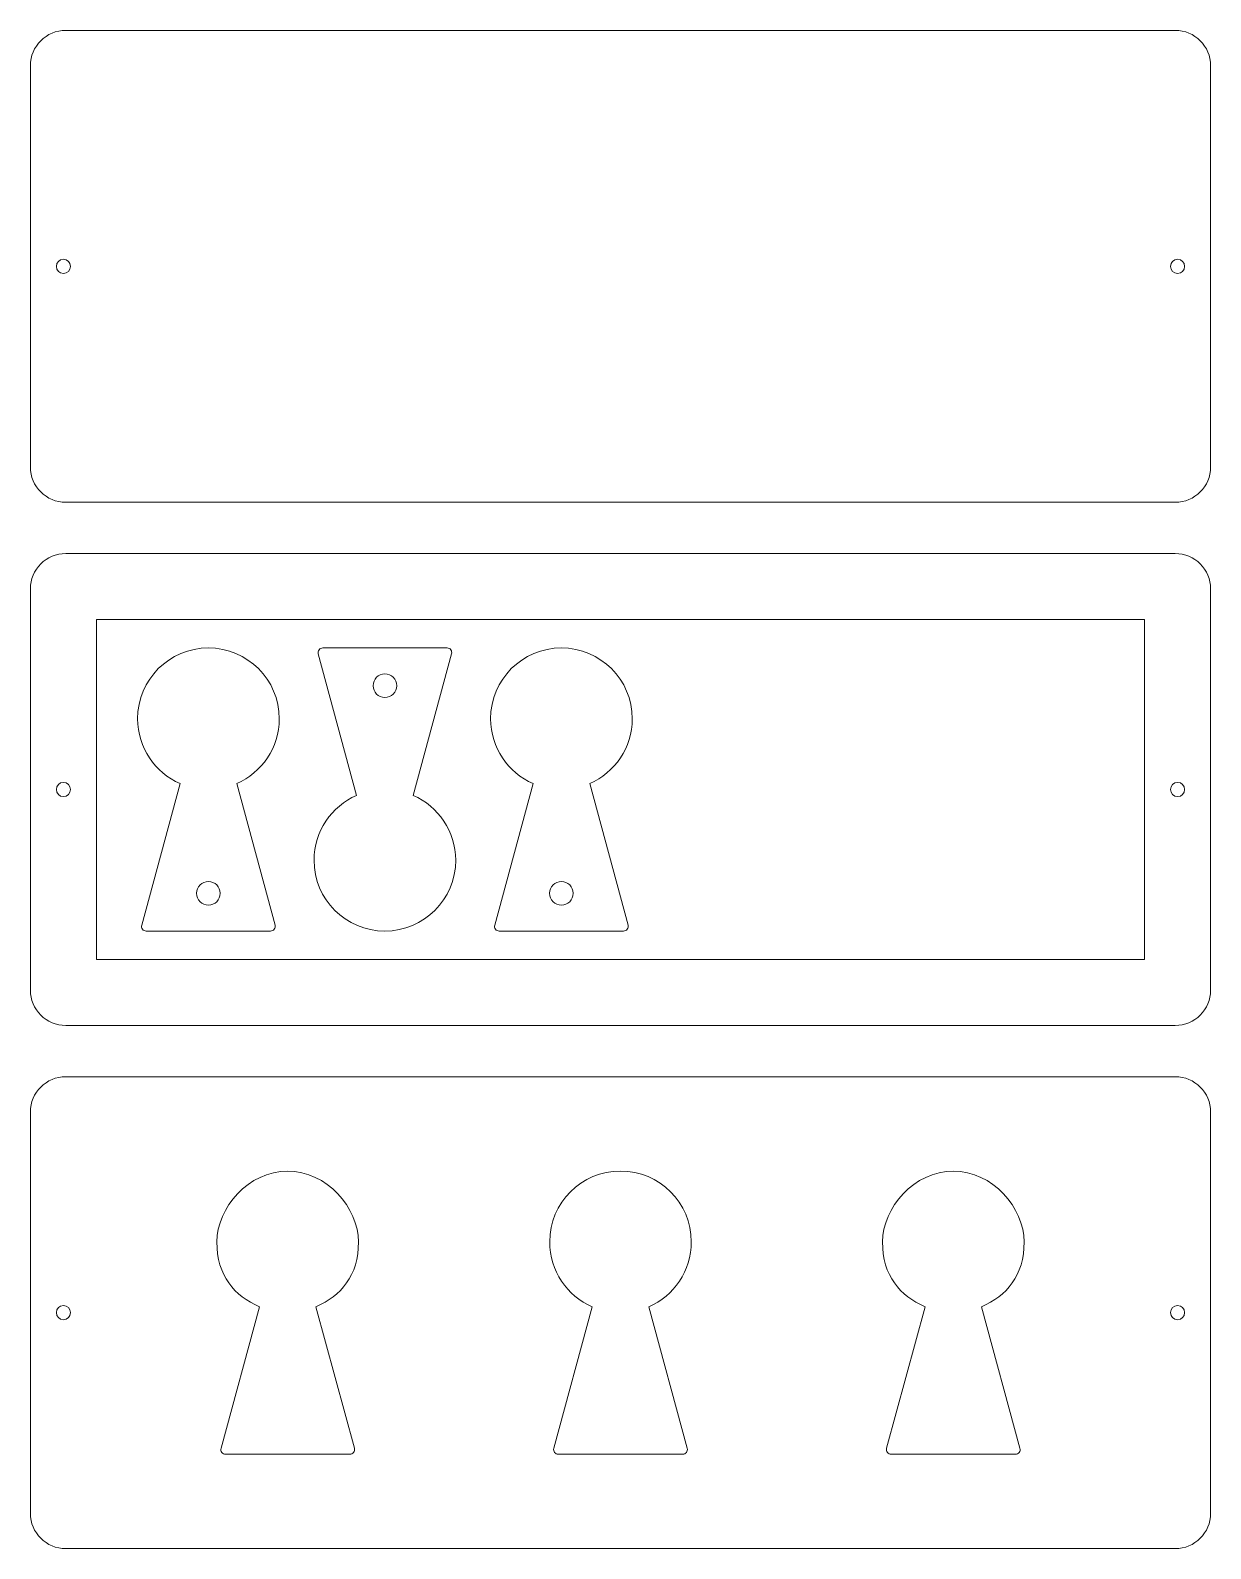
# Model space of a CAD drawing. Header units: centimetres. Extents: x -23.9 to 1.1, y -16.1 to 16.1.
import ezdxf

# ---------------------------------------------------------------- set-up
doc = ezdxf.new("R2010")
doc.units = ezdxf.units.CM
doc.header["$MEASUREMENT"] = 0
doc.layers.add('layer 1', color=7, linetype='Continuous')

msp = doc.modelspace()

# ---------------------------------------------------------------- linework, layer by layer
at = {"layer": 'layer 1', "color": 242, "lineweight": 9}
for points, knots in [([(-23.18574, 16.08463), (-23.18574, 16.08463), (0.31426, 16.08463), (0.31426, 16.08463), (0.31426, 16.08463), (0.72676, 16.08463), (1.06426, 15.74713), (1.06426, 15.33463), (1.06426, 15.33463), (1.06426, 15.33463), (1.06426, 6.83463), (1.06426, 6.83463), (1.06426, 6.83463), (1.06426, 6.42213), (0.72676, 6.08463), (0.31426, 6.08463), (0.31426, 6.08463), (0.31426, 6.08463), (-23.18574, 6.08463), (-23.18574, 6.08463), (-23.18574, 6.08463), (-23.59824, 6.08463), (-23.93574, 6.42213), (-23.93574, 6.83463), (-23.93574, 6.83463), (-23.93574, 6.83463), (-23.93574, 15.33463), (-23.93574, 15.33463), (-23.93574, 15.33463), (-23.93574, 15.74713), (-23.59824, 16.08463), (-23.18574, 16.08463)], [0, 0, 0, 0, 0.11111111, 0.11111111, 0.11111111, 0.11111111, 0.22222222, 0.22222222, 0.22222222, 0.22222222, 0.33333333, 0.33333333, 0.33333333, 0.33333333, 0.44444444, 0.44444444, 0.44444444, 0.44444444, 0.55555556, 0.55555556, 0.55555556, 0.55555556, 0.66666667, 0.66666667, 0.66666667, 0.66666667, 0.77777778, 0.77777778, 0.77777778, 0.77777778, 1, 1, 1, 1]), ([(-23.23574, 11.23463), (-23.15291, 11.23463), (-23.08574, 11.16746), (-23.08574, 11.08463), (-23.08574, 11.08463), (-23.08574, 11.0018), (-23.15291, 10.93463), (-23.23574, 10.93463), (-23.23574, 10.93463), (-23.31857, 10.93463), (-23.38574, 11.0018), (-23.38574, 11.08463), (-23.38574, 11.08463), (-23.38574, 11.16746), (-23.31857, 11.23463), (-23.23574, 11.23463)], [0, 0, 0, 0, 0.2, 0.2, 0.2, 0.2, 0.4, 0.4, 0.4, 0.4, 0.6, 0.6, 0.6, 0.6, 1, 1, 1, 1]), ([(0.36426, 11.23463), (0.44709, 11.23463), (0.51426, 11.16746), (0.51426, 11.08463), (0.51426, 11.08463), (0.51426, 11.0018), (0.44709, 10.93463), (0.36426, 10.93463), (0.36426, 10.93463), (0.28143, 10.93463), (0.21426, 11.0018), (0.21426, 11.08463), (0.21426, 11.08463), (0.21426, 11.16746), (0.28143, 11.23463), (0.36426, 11.23463)], [0, 0, 0, 0, 0.2, 0.2, 0.2, 0.2, 0.4, 0.4, 0.4, 0.4, 0.6, 0.6, 0.6, 0.6, 1, 1, 1, 1]), ([(-23.18574, 5), (-23.18574, 5), (0.31426, 5), (0.31426, 5), (0.31426, 5), (0.72676, 5), (1.06426, 4.6625), (1.06426, 4.25), (1.06426, 4.25), (1.06426, 4.25), (1.06426, -4.25), (1.06426, -4.25), (1.06426, -4.25), (1.06426, -4.6625), (0.72676, -5), (0.31426, -5), (0.31426, -5), (0.31426, -5), (-23.18574, -5), (-23.18574, -5), (-23.18574, -5), (-23.59824, -5), (-23.93574, -4.6625), (-23.93574, -4.25), (-23.93574, -4.25), (-23.93574, -4.25), (-23.93574, 4.25), (-23.93574, 4.25), (-23.93574, 4.25), (-23.93574, 4.6625), (-23.59824, 5), (-23.18574, 5)], [0, 0, 0, 0, 0.11111111, 0.11111111, 0.11111111, 0.11111111, 0.22222222, 0.22222222, 0.22222222, 0.22222222, 0.33333333, 0.33333333, 0.33333333, 0.33333333, 0.44444444, 0.44444444, 0.44444444, 0.44444444, 0.55555556, 0.55555556, 0.55555556, 0.55555556, 0.66666667, 0.66666667, 0.66666667, 0.66666667, 0.77777778, 0.77777778, 0.77777778, 0.77777778, 1, 1, 1, 1]), ([(-22.53574, 3.6), (-22.53574, 3.6), (-22.53574, -3.6), (-22.53574, -3.6), (-22.53574, -3.6), (-22.53574, -3.6), (-0.33574, -3.6), (-0.33574, -3.6), (-0.33574, -3.6), (-0.33574, -3.6), (-0.33574, 3.6), (-0.33574, 3.6), (-0.33574, 3.6), (-0.33574, 3.6), (-22.53574, 3.6), (-22.53574, 3.6)], [0, 0, 0, 0, 0.2, 0.2, 0.2, 0.2, 0.4, 0.4, 0.4, 0.4, 0.6, 0.6, 0.6, 0.6, 1, 1, 1, 1]), ([(-20.16473, 3), (-19.33645, 3), (-18.66473, 2.32828), (-18.66473, 1.5), (-18.66473, 1.5), (-18.66473, 0.88501), (-19.03511, 0.35642), (-19.56487, 0.12493), (-19.56487, 0.12493), (-19.56487, 0.12493), (-18.75247, -2.87385), (-18.75247, -2.87385), (-18.75247, -2.87385), (-18.74406, -2.90491), (-18.75002, -2.93521), (-18.76958, -2.96077), (-18.76958, -2.96077), (-18.78913, -2.98632), (-18.81682, -3), (-18.849, -3), (-18.849, -3), (-18.849, -3), (-21.48046, -3), (-21.48046, -3), (-21.48046, -3), (-21.51264, -3), (-21.54033, -2.98632), (-21.55988, -2.96077), (-21.55988, -2.96077), (-21.57944, -2.93521), (-21.5854, -2.90491), (-21.57699, -2.87385), (-21.57699, -2.87385), (-21.57699, -2.87385), (-20.76459, 0.12493), (-20.76459, 0.12493), (-20.76459, 0.12493), (-21.29435, 0.35642), (-21.66473, 0.88501), (-21.66473, 1.5), (-21.66473, 1.5), (-21.66473, 2.32828), (-20.99301, 3), (-20.16473, 3)], [0, 0, 0, 0, 0.08333333, 0.08333333, 0.08333333, 0.08333333, 0.16666667, 0.16666667, 0.16666667, 0.16666667, 0.25, 0.25, 0.25, 0.25, 0.33333333, 0.33333333, 0.33333333, 0.33333333, 0.41666667, 0.41666667, 0.41666667, 0.41666667, 0.5, 0.5, 0.5, 0.5, 0.58333333, 0.58333333, 0.58333333, 0.58333333, 0.66666667, 0.66666667, 0.66666667, 0.66666667, 0.75, 0.75, 0.75, 0.75, 0.83333333, 0.83333333, 0.83333333, 0.83333333, 1, 1, 1, 1]), ([(-16.42616, -3), (-15.59788, -3), (-14.92616, -2.32828), (-14.92616, -1.5), (-14.92616, -1.5), (-14.92616, -0.88501), (-15.29654, -0.35642), (-15.8263, -0.12493), (-15.8263, -0.12493), (-15.8263, -0.12493), (-15.0139, 2.87385), (-15.0139, 2.87385), (-15.0139, 2.87385), (-15.00549, 2.90491), (-15.01145, 2.93521), (-15.03101, 2.96077), (-15.03101, 2.96077), (-15.05056, 2.98632), (-15.07825, 3), (-15.11043, 3), (-15.11043, 3), (-15.11043, 3), (-17.74189, 3), (-17.74189, 3), (-17.74189, 3), (-17.77407, 3), (-17.80176, 2.98632), (-17.82131, 2.96077), (-17.82131, 2.96077), (-17.84087, 2.93521), (-17.84683, 2.90491), (-17.83842, 2.87385), (-17.83842, 2.87385), (-17.83842, 2.87385), (-17.02602, -0.12493), (-17.02602, -0.12493), (-17.02602, -0.12493), (-17.55578, -0.35642), (-17.92616, -0.88501), (-17.92616, -1.5), (-17.92616, -1.5), (-17.92616, -2.32828), (-17.25444, -3), (-16.42616, -3)], [0, 0, 0, 0, 0.08333333, 0.08333333, 0.08333333, 0.08333333, 0.16666667, 0.16666667, 0.16666667, 0.16666667, 0.25, 0.25, 0.25, 0.25, 0.33333333, 0.33333333, 0.33333333, 0.33333333, 0.41666667, 0.41666667, 0.41666667, 0.41666667, 0.5, 0.5, 0.5, 0.5, 0.58333333, 0.58333333, 0.58333333, 0.58333333, 0.66666667, 0.66666667, 0.66666667, 0.66666667, 0.75, 0.75, 0.75, 0.75, 0.83333333, 0.83333333, 0.83333333, 0.83333333, 1, 1, 1, 1]), ([(-12.68758, 3), (-11.8593, 3), (-11.18758, 2.32828), (-11.18758, 1.5), (-11.18758, 1.5), (-11.18758, 0.88501), (-11.55796, 0.35642), (-12.08772, 0.12493), (-12.08772, 0.12493), (-12.08772, 0.12493), (-11.27532, -2.87385), (-11.27532, -2.87385), (-11.27532, -2.87385), (-11.26691, -2.90491), (-11.27287, -2.93521), (-11.29243, -2.96077), (-11.29243, -2.96077), (-11.31198, -2.98632), (-11.33967, -3), (-11.37185, -3), (-11.37185, -3), (-11.37185, -3), (-14.00331, -3), (-14.00331, -3), (-14.00331, -3), (-14.03549, -3), (-14.06318, -2.98632), (-14.08273, -2.96077), (-14.08273, -2.96077), (-14.10229, -2.93521), (-14.10825, -2.90491), (-14.09984, -2.87385), (-14.09984, -2.87385), (-14.09984, -2.87385), (-13.28744, 0.12493), (-13.28744, 0.12493), (-13.28744, 0.12493), (-13.8172, 0.35642), (-14.18758, 0.88501), (-14.18758, 1.5), (-14.18758, 1.5), (-14.18758, 2.32828), (-13.51586, 3), (-12.68758, 3)], [0, 0, 0, 0, 0.08333333, 0.08333333, 0.08333333, 0.08333333, 0.16666667, 0.16666667, 0.16666667, 0.16666667, 0.25, 0.25, 0.25, 0.25, 0.33333333, 0.33333333, 0.33333333, 0.33333333, 0.41666667, 0.41666667, 0.41666667, 0.41666667, 0.5, 0.5, 0.5, 0.5, 0.58333333, 0.58333333, 0.58333333, 0.58333333, 0.66666667, 0.66666667, 0.66666667, 0.66666667, 0.75, 0.75, 0.75, 0.75, 0.83333333, 0.83333333, 0.83333333, 0.83333333, 1, 1, 1, 1]), ([(-16.42616, 1.95), (-16.28811, 1.95), (-16.17616, 2.06195), (-16.17616, 2.2), (-16.17616, 2.2), (-16.17616, 2.33805), (-16.28811, 2.45001), (-16.42616, 2.45001), (-16.42616, 2.45001), (-16.56421, 2.45001), (-16.67616, 2.33805), (-16.67616, 2.2), (-16.67616, 2.2), (-16.67616, 2.06195), (-16.56421, 1.95), (-16.42616, 1.95)], [0, 0, 0, 0, 0.2, 0.2, 0.2, 0.2, 0.4, 0.4, 0.4, 0.4, 0.6, 0.6, 0.6, 0.6, 1, 1, 1, 1]), ([(-23.23574, 0.15), (-23.15291, 0.15), (-23.08574, 0.08283), (-23.08574, 0), (-23.08574, 0), (-23.08574, -0.08283), (-23.15291, -0.15), (-23.23574, -0.15), (-23.23574, -0.15), (-23.31857, -0.15), (-23.38574, -0.08283), (-23.38574, 0), (-23.38574, 0), (-23.38574, 0.08283), (-23.31857, 0.15), (-23.23574, 0.15)], [0, 0, 0, 0, 0.2, 0.2, 0.2, 0.2, 0.4, 0.4, 0.4, 0.4, 0.6, 0.6, 0.6, 0.6, 1, 1, 1, 1]), ([(0.36426, 0.15), (0.44709, 0.15), (0.51426, 0.08283), (0.51426, 0), (0.51426, 0), (0.51426, -0.08283), (0.44709, -0.15), (0.36426, -0.15), (0.36426, -0.15), (0.28143, -0.15), (0.21426, -0.08283), (0.21426, 0), (0.21426, 0), (0.21426, 0.08283), (0.28143, 0.15), (0.36426, 0.15)], [0, 0, 0, 0, 0.2, 0.2, 0.2, 0.2, 0.4, 0.4, 0.4, 0.4, 0.6, 0.6, 0.6, 0.6, 1, 1, 1, 1]), ([(-20.16473, -1.95), (-20.02668, -1.95), (-19.91473, -2.06195), (-19.91473, -2.2), (-19.91473, -2.2), (-19.91473, -2.33805), (-20.02668, -2.45001), (-20.16473, -2.45001), (-20.16473, -2.45001), (-20.30278, -2.45001), (-20.41473, -2.33805), (-20.41473, -2.2), (-20.41473, -2.2), (-20.41473, -2.06195), (-20.30278, -1.95), (-20.16473, -1.95)], [0, 0, 0, 0, 0.2, 0.2, 0.2, 0.2, 0.4, 0.4, 0.4, 0.4, 0.6, 0.6, 0.6, 0.6, 1, 1, 1, 1]), ([(-12.68758, -1.95), (-12.54953, -1.95), (-12.43758, -2.06195), (-12.43758, -2.2), (-12.43758, -2.2), (-12.43758, -2.33805), (-12.54953, -2.45001), (-12.68758, -2.45001), (-12.68758, -2.45001), (-12.82563, -2.45001), (-12.93758, -2.33805), (-12.93758, -2.2), (-12.93758, -2.2), (-12.93758, -2.06195), (-12.82563, -1.95), (-12.68758, -1.95)], [0, 0, 0, 0, 0.2, 0.2, 0.2, 0.2, 0.4, 0.4, 0.4, 0.4, 0.6, 0.6, 0.6, 0.6, 1, 1, 1, 1]), ([(-23.18574, -6.08463), (-23.18574, -6.08463), (0.31426, -6.08463), (0.31426, -6.08463), (0.31426, -6.08463), (0.72676, -6.08463), (1.06426, -6.42213), (1.06426, -6.83463), (1.06426, -6.83463), (1.06426, -6.83463), (1.06426, -15.33463), (1.06426, -15.33463), (1.06426, -15.33463), (1.06426, -15.74713), (0.72676, -16.08463), (0.31426, -16.08463), (0.31426, -16.08463), (0.31426, -16.08463), (-23.18574, -16.08463), (-23.18574, -16.08463), (-23.18574, -16.08463), (-23.59824, -16.08463), (-23.93574, -15.74713), (-23.93574, -15.33463), (-23.93574, -15.33463), (-23.93574, -15.33463), (-23.93574, -6.83463), (-23.93574, -6.83463), (-23.93574, -6.83463), (-23.93574, -6.42213), (-23.59824, -6.08463), (-23.18574, -6.08463)], [0, 0, 0, 0, 0.11111111, 0.11111111, 0.11111111, 0.11111111, 0.22222222, 0.22222222, 0.22222222, 0.22222222, 0.33333333, 0.33333333, 0.33333333, 0.33333333, 0.44444444, 0.44444444, 0.44444444, 0.44444444, 0.55555556, 0.55555556, 0.55555556, 0.55555556, 0.66666667, 0.66666667, 0.66666667, 0.66666667, 0.77777778, 0.77777778, 0.77777778, 0.77777778, 1, 1, 1, 1]), ([(-18.48563, -8.08463), (-17.65735, -8.08463), (-16.98563, -8.863), (-16.98563, -9.58463), (-16.98563, -9.58463), (-16.98563, -10.30626), (-17.35601, -10.72821), (-17.88577, -10.9597), (-17.88577, -10.9597), (-17.88577, -10.9597), (-17.07337, -13.95848), (-17.07337, -13.95848), (-17.07337, -13.95848), (-17.06496, -13.98954), (-17.07092, -14.01984), (-17.09048, -14.0454), (-17.09048, -14.0454), (-17.11003, -14.07095), (-17.13772, -14.08463), (-17.1699, -14.08463), (-17.1699, -14.08463), (-17.1699, -14.08463), (-19.80136, -14.08463), (-19.80136, -14.08463), (-19.80136, -14.08463), (-19.83354, -14.08463), (-19.86123, -14.07095), (-19.88078, -14.0454), (-19.88078, -14.0454), (-19.90034, -14.01984), (-19.9063, -13.98954), (-19.89789, -13.95848), (-19.89789, -13.95848), (-19.89789, -13.95848), (-19.08549, -10.9597), (-19.08549, -10.9597), (-19.08549, -10.9597), (-19.61525, -10.72821), (-19.98563, -10.30626), (-19.98563, -9.58463), (-19.98563, -9.58463), (-19.98563, -8.863), (-19.31391, -8.08463), (-18.48563, -8.08463)], [0, 0, 0, 0, 0.08333333, 0.08333333, 0.08333333, 0.08333333, 0.16666667, 0.16666667, 0.16666667, 0.16666667, 0.25, 0.25, 0.25, 0.25, 0.33333333, 0.33333333, 0.33333333, 0.33333333, 0.41666667, 0.41666667, 0.41666667, 0.41666667, 0.5, 0.5, 0.5, 0.5, 0.58333333, 0.58333333, 0.58333333, 0.58333333, 0.66666667, 0.66666667, 0.66666667, 0.66666667, 0.75, 0.75, 0.75, 0.75, 0.83333333, 0.83333333, 0.83333333, 0.83333333, 1, 1, 1, 1]), ([(-11.43574, -8.08463), (-10.60746, -8.08463), (-9.93574, -8.75635), (-9.93574, -9.58463), (-9.93574, -9.58463), (-9.93574, -10.19962), (-10.30612, -10.72821), (-10.83588, -10.9597), (-10.83588, -10.9597), (-10.83588, -10.9597), (-10.02348, -13.95848), (-10.02348, -13.95848), (-10.02348, -13.95848), (-10.01507, -13.98954), (-10.02103, -14.01984), (-10.04059, -14.0454), (-10.04059, -14.0454), (-10.06014, -14.07095), (-10.08783, -14.08463), (-10.12001, -14.08463), (-10.12001, -14.08463), (-10.12001, -14.08463), (-12.75147, -14.08463), (-12.75147, -14.08463), (-12.75147, -14.08463), (-12.78365, -14.08463), (-12.81134, -14.07095), (-12.83089, -14.0454), (-12.83089, -14.0454), (-12.85045, -14.01984), (-12.85641, -13.98954), (-12.848, -13.95848), (-12.848, -13.95848), (-12.848, -13.95848), (-12.0356, -10.9597), (-12.0356, -10.9597), (-12.0356, -10.9597), (-12.56536, -10.72821), (-12.93574, -10.19962), (-12.93574, -9.58463), (-12.93574, -9.58463), (-12.93574, -8.75635), (-12.26402, -8.08463), (-11.43574, -8.08463)], [0, 0, 0, 0, 0.08333333, 0.08333333, 0.08333333, 0.08333333, 0.16666667, 0.16666667, 0.16666667, 0.16666667, 0.25, 0.25, 0.25, 0.25, 0.33333333, 0.33333333, 0.33333333, 0.33333333, 0.41666667, 0.41666667, 0.41666667, 0.41666667, 0.5, 0.5, 0.5, 0.5, 0.58333333, 0.58333333, 0.58333333, 0.58333333, 0.66666667, 0.66666667, 0.66666667, 0.66666667, 0.75, 0.75, 0.75, 0.75, 0.83333333, 0.83333333, 0.83333333, 0.83333333, 1, 1, 1, 1]), ([(-4.38585, -8.08463), (-3.55757, -8.08463), (-2.88585, -8.863), (-2.88585, -9.58463), (-2.88585, -9.58463), (-2.88585, -10.30626), (-3.25623, -10.72821), (-3.78599, -10.9597), (-3.78599, -10.9597), (-3.78599, -10.9597), (-2.97359, -13.95848), (-2.97359, -13.95848), (-2.97359, -13.95848), (-2.96518, -13.98954), (-2.97114, -14.01984), (-2.9907, -14.0454), (-2.9907, -14.0454), (-3.01025, -14.07095), (-3.03794, -14.08463), (-3.07012, -14.08463), (-3.07012, -14.08463), (-3.07012, -14.08463), (-5.70158, -14.08463), (-5.70158, -14.08463), (-5.70158, -14.08463), (-5.73376, -14.08463), (-5.76145, -14.07095), (-5.781, -14.0454), (-5.781, -14.0454), (-5.80056, -14.01984), (-5.80652, -13.98954), (-5.79811, -13.95848), (-5.79811, -13.95848), (-5.79811, -13.95848), (-4.98571, -10.9597), (-4.98571, -10.9597), (-4.98571, -10.9597), (-5.51547, -10.72821), (-5.88585, -10.30626), (-5.88585, -9.58463), (-5.88585, -9.58463), (-5.88585, -8.863), (-5.21413, -8.08463), (-4.38585, -8.08463)], [0, 0, 0, 0, 0.08333333, 0.08333333, 0.08333333, 0.08333333, 0.16666667, 0.16666667, 0.16666667, 0.16666667, 0.25, 0.25, 0.25, 0.25, 0.33333333, 0.33333333, 0.33333333, 0.33333333, 0.41666667, 0.41666667, 0.41666667, 0.41666667, 0.5, 0.5, 0.5, 0.5, 0.58333333, 0.58333333, 0.58333333, 0.58333333, 0.66666667, 0.66666667, 0.66666667, 0.66666667, 0.75, 0.75, 0.75, 0.75, 0.83333333, 0.83333333, 0.83333333, 0.83333333, 1, 1, 1, 1]), ([(-23.23574, -10.93463), (-23.15291, -10.93463), (-23.08574, -11.0018), (-23.08574, -11.08463), (-23.08574, -11.08463), (-23.08574, -11.16746), (-23.15291, -11.23463), (-23.23574, -11.23463), (-23.23574, -11.23463), (-23.31857, -11.23463), (-23.38574, -11.16746), (-23.38574, -11.08463), (-23.38574, -11.08463), (-23.38574, -11.0018), (-23.31857, -10.93463), (-23.23574, -10.93463)], [0, 0, 0, 0, 0.2, 0.2, 0.2, 0.2, 0.4, 0.4, 0.4, 0.4, 0.6, 0.6, 0.6, 0.6, 1, 1, 1, 1]), ([(0.36426, -10.93463), (0.44709, -10.93463), (0.51426, -11.0018), (0.51426, -11.08463), (0.51426, -11.08463), (0.51426, -11.16746), (0.44709, -11.23463), (0.36426, -11.23463), (0.36426, -11.23463), (0.28143, -11.23463), (0.21426, -11.16746), (0.21426, -11.08463), (0.21426, -11.08463), (0.21426, -11.0018), (0.28143, -10.93463), (0.36426, -10.93463)], [0, 0, 0, 0, 0.2, 0.2, 0.2, 0.2, 0.4, 0.4, 0.4, 0.4, 0.6, 0.6, 0.6, 0.6, 1, 1, 1, 1])]:
    msp.add_open_spline(points, degree=3, knots=knots, dxfattribs=at)

doc.saveas('drawing.dxf')
